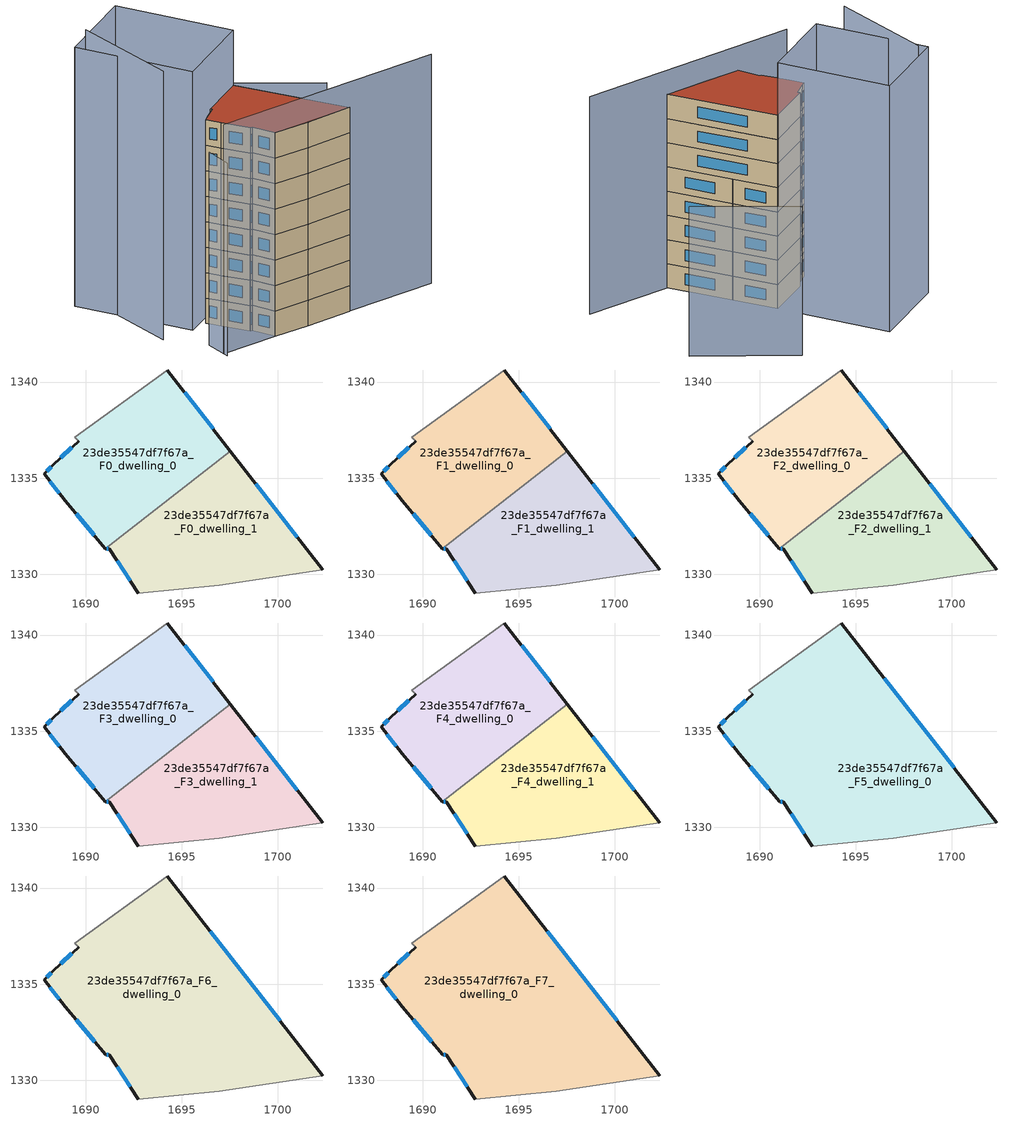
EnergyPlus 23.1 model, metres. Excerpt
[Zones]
23de35547df7f67a_F0_dwelling_0
 floor ground (EU_floor_Construction): 1694.24,1340.63 1697.54,1336.4 1691.03,1331.33 1688.94,1333.83 1687.83,1335.23 1688.33,1335.73 1689.64,1336.93 1689.44,1337.13 z0
 wall outside (EU_wall_Construction): 1689.64,1336.93 1688.33,1335.73 1687.83,1335.23 1688.94,1333.83 1691.03,1331.33 / 1697.54,1336.4 1694.24,1340.63 z0:3
 wall adiabatic (EU_wall_Construction): 1694.24,1340.63 1689.44,1337.13 1689.64,1336.93 z0:3
 wall to 23de35547df7f67a_F0_dwelling_1 (EU_wall_Construction): 1691.03,1331.33 1697.54,1336.4 z0:3
 window (EU_Window_Construction): 1689.28,1336.6 1688.69,1336.06 / 1696.63,1337.56 1695.15,1339.46 / 1689.51,1333.14 1690.45,1332.02 / 1688.14,1334.84 1688.63,1334.21 / 1688.2,1335.59 1687.97,1335.36 z0.83:2.17
23de35547df7f67a_F0_dwelling_1
 floor ground (EU_floor_Construction): 1697.54,1336.4 1702.34,1330.22 1696.94,1329.42 1692.74,1329.02 1691.24,1331.32 1691.04,1331.32 1691.03,1331.33 z0
 wall outside (EU_wall_Construction): 1691.03,1331.33 1691.04,1331.32 1691.24,1331.32 1692.74,1329.02 / 1702.34,1330.22 1697.54,1336.4 z0:3
 wall adiabatic (EU_wall_Construction): 1692.74,1329.02 1696.94,1329.42 1702.34,1330.22 z0:3
 window (EU_Window_Construction): 1701.02,1331.92 1698.86,1334.7 / 1691.65,1330.69 1692.32,1329.65 / 1691.09,1331.32 1691.18,1331.32 z0.83:2.17
23de35547df7f67a_F1_dwelling_0
 floor to 23de35547df7f67a_F0_dwelling_0 (EU_floor_Construction): 1694.24,1340.63 1697.54,1336.4 1691.03,1331.33 1688.94,1333.83 1687.83,1335.23 1688.33,1335.73 1689.64,1336.93 1689.44,1337.13 z3
 wall outside (EU_wall_Construction): 1689.64,1336.93 1688.33,1335.73 1687.83,1335.23 1688.94,1333.83 1691.03,1331.33 / 1697.54,1336.4 1694.24,1340.63 z3:6
 wall adiabatic (EU_wall_Construction): 1694.24,1340.63 1689.44,1337.13 1689.64,1336.93 z3:6
 wall to 23de35547df7f67a_F1_dwelling_1 (EU_wall_Construction): 1691.03,1331.33 1697.54,1336.4 z3:6
 window (EU_Window_Construction): 1689.28,1336.6 1688.69,1336.06 / 1696.63,1337.56 1695.15,1339.46 / 1689.51,1333.14 1690.45,1332.02 / 1688.14,1334.84 1688.63,1334.21 / 1688.2,1335.59 1687.97,1335.36 z3.83:5.17
23de35547df7f67a_F1_dwelling_1
 floor to 23de35547df7f67a_F0_dwelling_1 (EU_floor_Construction): 1697.54,1336.4 1702.34,1330.22 1696.94,1329.42 1692.74,1329.02 1691.24,1331.32 1691.04,1331.32 1691.03,1331.33 z3
 wall outside (EU_wall_Construction): 1691.03,1331.33 1691.04,1331.32 1691.24,1331.32 1692.74,1329.02 / 1702.34,1330.22 1697.54,1336.4 z3:6
 wall adiabatic (EU_wall_Construction): 1692.74,1329.02 1696.94,1329.42 1702.34,1330.22 z3:6
 window (EU_Window_Construction): 1701.02,1331.92 1698.86,1334.7 / 1691.65,1330.69 1692.32,1329.65 / 1691.09,1331.32 1691.18,1331.32 z3.83:5.17
23de35547df7f67a_F2_dwelling_0
 floor to 23de35547df7f67a_F1_dwelling_0 (EU_floor_Construction): 1694.24,1340.63 1697.54,1336.4 1691.03,1331.33 1688.94,1333.83 1687.83,1335.23 1688.33,1335.73 1689.64,1336.93 1689.44,1337.13 z6
 wall outside (EU_wall_Construction): 1689.64,1336.93 1688.33,1335.73 1687.83,1335.23 1688.94,1333.83 1691.03,1331.33 / 1697.54,1336.4 1694.24,1340.63 z6:9
 wall adiabatic (EU_wall_Construction): 1694.24,1340.63 1689.44,1337.13 1689.64,1336.93 z6:9
 wall to 23de35547df7f67a_F2_dwelling_1 (EU_wall_Construction): 1691.03,1331.33 1697.54,1336.4 z6:9
 window (EU_Window_Construction): 1689.28,1336.6 1688.69,1336.06 / 1696.63,1337.56 1695.15,1339.46 / 1689.51,1333.14 1690.45,1332.02 / 1688.14,1334.84 1688.63,1334.21 / 1688.2,1335.59 1687.97,1335.36 z6.83:8.17
23de35547df7f67a_F2_dwelling_1
 floor to 23de35547df7f67a_F1_dwelling_1 (EU_floor_Construction): 1697.54,1336.4 1702.34,1330.22 1696.94,1329.42 1692.74,1329.02 1691.24,1331.32 1691.04,1331.32 1691.03,1331.33 z6
 wall outside (EU_wall_Construction): 1691.03,1331.33 1691.04,1331.32 1691.24,1331.32 1692.74,1329.02 / 1702.34,1330.22 1697.54,1336.4 z6:9
 wall adiabatic (EU_wall_Construction): 1692.74,1329.02 1696.94,1329.42 1702.34,1330.22 z6:9
 window (EU_Window_Construction): 1701.02,1331.92 1698.86,1334.7 / 1691.65,1330.69 1692.32,1329.65 / 1691.09,1331.32 1691.18,1331.32 z6.83:8.17
23de35547df7f67a_F3_dwelling_0
 floor to 23de35547df7f67a_F2_dwelling_0 (EU_floor_Construction): 1694.24,1340.63 1697.54,1336.4 1691.03,1331.33 1688.94,1333.83 1687.83,1335.23 1688.33,1335.73 1689.64,1336.93 1689.44,1337.13 z9
 wall outside (EU_wall_Construction): 1689.64,1336.93 1688.33,1335.73 1687.83,1335.23 1688.94,1333.83 1691.03,1331.33 / 1697.54,1336.4 1694.24,1340.63 z9:12
 wall adiabatic (EU_wall_Construction): 1694.24,1340.63 1689.44,1337.13 1689.64,1336.93 z9:12
 wall to 23de35547df7f67a_F3_dwelling_1 (EU_wall_Construction): 1691.03,1331.33 1697.54,1336.4 z9:12
 window (EU_Window_Construction): 1689.28,1336.6 1688.69,1336.06 / 1696.63,1337.56 1695.15,1339.46 / 1689.51,1333.14 1690.45,1332.02 / 1688.14,1334.84 1688.63,1334.21 / 1688.2,1335.59 1687.97,1335.36 z9.83:11.17
23de35547df7f67a_F3_dwelling_1
 floor to 23de35547df7f67a_F2_dwelling_1 (EU_floor_Construction): 1697.54,1336.4 1702.34,1330.22 1696.94,1329.42 1692.74,1329.02 1691.24,1331.32 1691.04,1331.32 1691.03,1331.33 z9
 wall outside (EU_wall_Construction): 1691.03,1331.33 1691.04,1331.32 1691.24,1331.32 1692.74,1329.02 / 1702.34,1330.22 1697.54,1336.4 z9:12
 wall adiabatic (EU_wall_Construction): 1692.74,1329.02 1696.94,1329.42 1702.34,1330.22 z9:12
 window (EU_Window_Construction): 1701.02,1331.92 1698.86,1334.7 / 1691.65,1330.69 1692.32,1329.65 / 1691.09,1331.32 1691.18,1331.32 z9.83:11.17
23de35547df7f67a_F4_dwelling_0
 floor to 23de35547df7f67a_F3_dwelling_0 (EU_floor_Construction): 1694.24,1340.63 1697.54,1336.4 1691.03,1331.33 1688.94,1333.83 1687.83,1335.23 1688.33,1335.73 1689.64,1336.93 1689.44,1337.13 z12
 wall outside (EU_wall_Construction): 1689.64,1336.93 1688.33,1335.73 1687.83,1335.23 1688.94,1333.83 1691.03,1331.33 / 1697.54,1336.4 1694.24,1340.63 z12:15
 wall adiabatic (EU_wall_Construction): 1694.24,1340.63 1689.44,1337.13 1689.64,1336.93 z12:15
 wall to 23de35547df7f67a_F4_dwelling_1 (EU_wall_Construction): 1691.03,1331.33 1697.54,1336.4 z12:15
 window (EU_Window_Construction): 1689.28,1336.6 1688.69,1336.06 / 1696.63,1337.56 1695.15,1339.46 / 1689.51,1333.14 1690.45,1332.02 / 1688.14,1334.84 1688.63,1334.21 / 1688.2,1335.59 1687.97,1335.36 z12.83:14.17
23de35547df7f67a_F4_dwelling_1
 floor to 23de35547df7f67a_F3_dwelling_1 (EU_floor_Construction): 1697.54,1336.4 1702.34,1330.22 1696.94,1329.42 1692.74,1329.02 1691.24,1331.32 1691.04,1331.32 1691.03,1331.33 z12
 wall outside (EU_wall_Construction): 1691.03,1331.33 1691.04,1331.32 1691.24,1331.32 1692.74,1329.02 / 1702.34,1330.22 1697.54,1336.4 z12:15
 wall adiabatic (EU_wall_Construction): 1692.74,1329.02 1696.94,1329.42 1702.34,1330.22 z12:15
 window (EU_Window_Construction): 1701.02,1331.92 1698.86,1334.7 / 1691.65,1330.69 1692.32,1329.65 / 1691.09,1331.32 1691.18,1331.32 z12.83:14.17
23de35547df7f67a_F5_dwelling_0
 floor to 23de35547df7f67a_F4_dwelling_0 (EU_floor_Construction): 1694.24,1340.63 1697.54,1336.4 1691.03,1331.33 1688.94,1333.83 1687.83,1335.23 1688.33,1335.73 1689.64,1336.93 1689.44,1337.13 z15
 floor to 23de35547df7f67a_F4_dwelling_1 (EU_floor_Construction): 1697.54,1336.4 1702.34,1330.22 1696.94,1329.42 1692.74,1329.02 1691.24,1331.32 1691.04,1331.32 1691.03,1331.33 z15
 wall outside (EU_wall_Construction): 1689.64,1336.93 1688.33,1335.73 1687.83,1335.23 1688.94,1333.83 1691.04,1331.32 1691.24,1331.32 1692.74,1329.02 / 1702.34,1330.22 1694.24,1340.63 z15:18
 wall adiabatic (EU_wall_Construction): 1694.24,1340.63 1689.44,1337.13 1689.64,1336.93 / 1692.74,1329.02 1696.94,1329.42 1702.34,1330.22 z15:18
 window (EU_Window_Construction): 1689.51,1333.14 1690.46,1332.01 / 1688.14,1334.84 1688.63,1334.21 / 1688.2,1335.59 1687.97,1335.36 / 1689.28,1336.6 1688.69,1336.06 / 1700.11,1333.08 1696.47,1337.76 / 1691.65,1330.69 1692.32,1329.65 / 1691.09,1331.32 1691.18,1331.32 z15.83:17.17
23de35547df7f67a_F6_dwelling_0
 floor to 23de35547df7f67a_F5_dwelling_0 (EU_floor_Construction): 1694.24,1340.63 1702.34,1330.22 1696.94,1329.42 1692.74,1329.02 1691.24,1331.32 1691.04,1331.32 1688.94,1333.83 1687.83,1335.23 1688.33,1335.73 1689.64,1336.93 1689.44,1337.13 z18
 wall outside (EU_wall_Construction): 1689.64,1336.93 1688.33,1335.73 1687.83,1335.23 1688.94,1333.83 1691.04,1331.32 1691.24,1331.32 1692.74,1329.02 / 1702.34,1330.22 1694.24,1340.63 z18:21
 wall adiabatic (EU_wall_Construction): 1694.24,1340.63 1689.44,1337.13 1689.64,1336.93 / 1692.74,1329.02 1696.94,1329.42 1702.34,1330.22 z18:21
 window (EU_Window_Construction): 1689.51,1333.14 1690.46,1332.01 / 1688.14,1334.84 1688.63,1334.21 / 1688.2,1335.59 1687.97,1335.36 / 1689.28,1336.6 1688.69,1336.06 / 1700.11,1333.08 1696.47,1337.76 / 1691.65,1330.69 1692.32,1329.65 / 1691.09,1331.32 1691.18,1331.32 z18.83:20.17
23de35547df7f67a_F7_dwelling_0
 floor to 23de35547df7f67a_F6_dwelling_0 (EU_floor_Construction): 1694.24,1340.63 1702.34,1330.22 1696.94,1329.42 1692.74,1329.02 1691.24,1331.32 1691.04,1331.32 1688.94,1333.83 1687.83,1335.23 1688.33,1335.73 1689.64,1336.93 1689.44,1337.13 z21
 wall outside (EU_wall_Construction): 1689.64,1336.93 1688.33,1335.73 1687.83,1335.23 1688.94,1333.83 1691.04,1331.32 1691.24,1331.32 1692.74,1329.02 / 1702.34,1330.22 1694.24,1340.63 z21:24
 wall adiabatic (EU_wall_Construction): 1694.24,1340.63 1689.44,1337.13 1689.64,1336.93 / 1692.74,1329.02 1696.94,1329.42 1702.34,1330.22 z21:24
 window (EU_Window_Construction): 1689.51,1333.14 1690.46,1332.01 / 1688.14,1334.84 1688.63,1334.21 / 1688.2,1335.59 1687.97,1335.36 / 1689.28,1336.6 1688.69,1336.06 / 1700.11,1333.08 1696.47,1337.76 / 1691.65,1330.69 1692.32,1329.65 / 1691.09,1331.32 1691.18,1331.32 z21.83:23.17
 roof outside (EU_roof_Construction): 1702.34,1330.22 1694.24,1340.63 1689.44,1337.13 1689.64,1336.93 1688.33,1335.73 1687.83,1335.23 1688.94,1333.83 1691.04,1331.32 1691.24,1331.32 1692.74,1329.02 1696.94,1329.42 z24
shading: 1685.74,1330.74 1686.14,1327.64 z0:22.7; 1679.82,1346.52 1682.18,1334.21 z0:31.6; 1686.05,1328.23 1712.92,1331.51 z0:27; 1694.24,1340.63 1685.87,1334.53 / 1685.87,1334.53 1677.92,1345.45 / 1677.92,1345.45 1686.28,1351.55 / 1686.28,1351.55 1694.24,1340.63 z0:30.5; 1708.35,1345.62 1697.45,1351.64 z0:18.5
[Building]
EU S2 Campaign: North Axis=0; Terrain=City; Solar Distribution=FullExterior
[Site:Location]
Lyon-Bron: Latitude=45.75; Longitude=5; Time Zone=1; Elevation=198
[SizingPeriod:WeatherFileDays]
AnnualSizingPeriod: Begin Month=1; Begin Day of Month=1; End Month=12; End Day of Month=31; Day of Week for Start Day=Monday; Use Weather File Daylight Saving Period=No; Use Weather File Rain and Snow Indicators=No
[MATERIAL]
EU_InternalMass_Material: Roughness=MediumRough; Thickness=0.1; Conductivity=1; Density=1800; Specific Heat=900; Thermal Absorptance=0.9; Solar Absorptance=0.7; Visible Absorptance=0.7
[MATERIAL:NOMASS] Roughness=MediumRough; Thermal Absorptance=0.9; Solar Absorptance=0.7; Visible Absorptance=0.7
Name | Thermal Resistance
EU_wall_NoMass | 0.87146
EU_roof_NoMass | 0.842276
EU_floor_NoMass | 0.496999
[WINDOWMATERIAL:SIMPLEGLAZINGSYSTEM]
EU_Window_SimpleGlazing: UFactor=2.2525; Solar Heat Gain Coefficient=0.76; Visible Transmittance=0.76
[CONSTRUCTION]
EU_wall_Construction: EU_wall_NoMass
EU_roof_Construction: EU_roof_NoMass
EU_floor_Construction: EU_floor_NoMass
EU_Window_Construction: EU_Window_SimpleGlazing
EU_InternalMass_Construction: EU_InternalMass_Material
[ZONE] Type=1; Multiplier=1; Ceiling Height=autocalculate; Floor Area=autocalculate; Part of Total Floor Area=Yes
Name | Volume
23de35547df7f67a_F0_dwelling_0 | 134.27
23de35547df7f67a_F1_dwelling_0; 23de35547df7f67a_F2_dwelling_0; 23de35547df7f67a_F3_dwelling_0; 23de35547df7f67a_F4_dwelling_0 | 134.271
23de35547df7f67a_F5_dwelling_0 | 268.552
23de35547df7f67a_F6_dwelling_0; 23de35547df7f67a_F7_dwelling_0 | 268.553
23de35547df7f67a_F0_dwelling_1 | 134.285
23de35547df7f67a_F1_dwelling_1; 23de35547df7f67a_F2_dwelling_1; 23de35547df7f67a_F3_dwelling_1; 23de35547df7f67a_F4_dwelling_1 | 134.284
[INTERNALMASS] Construction=EU_InternalMass_Construction
Name | Zone or ZoneList | Surface Area
23de35547df7f67a_F0_dwelling_0_EU_InternalMass | 23de35547df7f67a_F0_dwelling_0 | 44.7567
23de35547df7f67a_F0_dwelling_1_EU_InternalMass | 23de35547df7f67a_F0_dwelling_1 | 44.7614
23de35547df7f67a_F1_dwelling_0_EU_InternalMass | 23de35547df7f67a_F1_dwelling_0 | 44.7567
23de35547df7f67a_F1_dwelling_1_EU_InternalMass | 23de35547df7f67a_F1_dwelling_1 | 44.7614
23de35547df7f67a_F2_dwelling_0_EU_InternalMass | 23de35547df7f67a_F2_dwelling_0 | 44.7567
23de35547df7f67a_F2_dwelling_1_EU_InternalMass | 23de35547df7f67a_F2_dwelling_1 | 44.7614
23de35547df7f67a_F3_dwelling_0_EU_InternalMass | 23de35547df7f67a_F3_dwelling_0 | 44.7567
23de35547df7f67a_F3_dwelling_1_EU_InternalMass | 23de35547df7f67a_F3_dwelling_1 | 44.7614
23de35547df7f67a_F4_dwelling_0_EU_InternalMass | 23de35547df7f67a_F4_dwelling_0 | 44.7567
23de35547df7f67a_F4_dwelling_1_EU_InternalMass | 23de35547df7f67a_F4_dwelling_1 | 44.7614
23de35547df7f67a_F5_dwelling_0_EU_InternalMass | 23de35547df7f67a_F5_dwelling_0 | 89.5173
23de35547df7f67a_F6_dwelling_0_EU_InternalMass | 23de35547df7f67a_F6_dwelling_0 | 89.5173
23de35547df7f67a_F7_dwelling_0_EU_InternalMass | 23de35547df7f67a_F7_dwelling_0 | 89.5173
[OTHEREQUIPMENT] Fuel Type=Electricity; Design Level Calculation Method=Watts/Area; Power per Zone Floor Area=1; Fraction Latent=0; Fraction Radiant=0; Fraction Lost=0; Carbon Dioxide Generation Rate=0; EndUse Subcategory=EU_Step8_InternalGains
Name | Zone or ZoneList or Space or SpaceList | Schedule
EU_Step8_InternalGain_23de35547df7f67a_F0_dwelling_0_f000 | 23de35547df7f67a_F0_dwelling_0 | EU_Step8_GainSchedule_23de35547df7f67a_F0_dwelling_0_f000
EU_Step8_InternalGain_23de35547df7f67a_F0_dwelling_1_f000 | 23de35547df7f67a_F0_dwelling_1 | EU_Step8_GainSchedule_23de35547df7f67a_F0_dwelling_1_f000
EU_Step8_InternalGain_23de35547df7f67a_F1_dwelling_0_f000 | 23de35547df7f67a_F1_dwelling_0 | EU_Step8_GainSchedule_23de35547df7f67a_F1_dwelling_0_f000
EU_Step8_InternalGain_23de35547df7f67a_F1_dwelling_1_f000 | 23de35547df7f67a_F1_dwelling_1 | EU_Step8_GainSchedule_23de35547df7f67a_F1_dwelling_1_f000
EU_Step8_InternalGain_23de35547df7f67a_F2_dwelling_0_f000 | 23de35547df7f67a_F2_dwelling_0 | EU_Step8_GainSchedule_23de35547df7f67a_F2_dwelling_0_f000
EU_Step8_InternalGain_23de35547df7f67a_F2_dwelling_1_f000 | 23de35547df7f67a_F2_dwelling_1 | EU_Step8_GainSchedule_23de35547df7f67a_F2_dwelling_1_f000
EU_Step8_InternalGain_23de35547df7f67a_F3_dwelling_0_f000 | 23de35547df7f67a_F3_dwelling_0 | EU_Step8_GainSchedule_23de35547df7f67a_F3_dwelling_0_f000
EU_Step8_InternalGain_23de35547df7f67a_F3_dwelling_1_f000 | 23de35547df7f67a_F3_dwelling_1 | EU_Step8_GainSchedule_23de35547df7f67a_F3_dwelling_1_f000
EU_Step8_InternalGain_23de35547df7f67a_F4_dwelling_0_f000 | 23de35547df7f67a_F4_dwelling_0 | EU_Step8_GainSchedule_23de35547df7f67a_F4_dwelling_0_f000
EU_Step8_InternalGain_23de35547df7f67a_F4_dwelling_1_f000 | 23de35547df7f67a_F4_dwelling_1 | EU_Step8_GainSchedule_23de35547df7f67a_F4_dwelling_1_f000
EU_Step8_InternalGain_23de35547df7f67a_F5_dwelling_0_f000 | 23de35547df7f67a_F5_dwelling_0 | EU_Step8_GainSchedule_23de35547df7f67a_F5_dwelling_0_f000
EU_Step8_InternalGain_23de35547df7f67a_F6_dwelling_0_f000 | 23de35547df7f67a_F6_dwelling_0 | EU_Step8_GainSchedule_23de35547df7f67a_F6_dwelling_0_f000
EU_Step8_InternalGain_23de35547df7f67a_F7_dwelling_0_f000 | 23de35547df7f67a_F7_dwelling_0 | EU_Step8_GainSchedule_23de35547df7f67a_F7_dwelling_0_f000
[ZONEVENTILATION:DESIGNFLOWRATE] Schedule=EU_AlwaysOn; Design Flow Rate Calculation Method=AirChanges/Hour; Air Changes per Hour=0.425; Ventilation Type=Natural; Fan Pressure Rise=0; Fan Total Efficiency=1; Constant Term Coefficient=1; Temperature Term Coefficient=0; Velocity Term Coefficient=0; Velocity Squared Term Coefficient=0; Minimum Indoor Temperature=-100; Maximum Indoor Temperature=100; Delta Temperature=-100; Minimum Outdoor Temperature=-100; Maximum Outdoor Temperature=100; Maximum Wind Speed=40
Name | Zone or ZoneList or Space or SpaceList
EU_ConstantAir_23de35547df7f67a_F0_dwelling_0 | 23de35547df7f67a_F0_dwelling_0
EU_ConstantAir_23de35547df7f67a_F0_dwelling_1 | 23de35547df7f67a_F0_dwelling_1
EU_ConstantAir_23de35547df7f67a_F1_dwelling_0 | 23de35547df7f67a_F1_dwelling_0
EU_ConstantAir_23de35547df7f67a_F1_dwelling_1 | 23de35547df7f67a_F1_dwelling_1
EU_ConstantAir_23de35547df7f67a_F2_dwelling_0 | 23de35547df7f67a_F2_dwelling_0
EU_ConstantAir_23de35547df7f67a_F2_dwelling_1 | 23de35547df7f67a_F2_dwelling_1
EU_ConstantAir_23de35547df7f67a_F3_dwelling_0 | 23de35547df7f67a_F3_dwelling_0
EU_ConstantAir_23de35547df7f67a_F3_dwelling_1 | 23de35547df7f67a_F3_dwelling_1
EU_ConstantAir_23de35547df7f67a_F4_dwelling_0 | 23de35547df7f67a_F4_dwelling_0
EU_ConstantAir_23de35547df7f67a_F4_dwelling_1 | 23de35547df7f67a_F4_dwelling_1
EU_ConstantAir_23de35547df7f67a_F5_dwelling_0 | 23de35547df7f67a_F5_dwelling_0
EU_ConstantAir_23de35547df7f67a_F6_dwelling_0 | 23de35547df7f67a_F6_dwelling_0
EU_ConstantAir_23de35547df7f67a_F7_dwelling_0 | 23de35547df7f67a_F7_dwelling_0
[HVACTEMPLATE:THERMOSTAT] Constant Heating Setpoint=20; Constant Cooling Setpoint=50
EU_HeatOnly_23de35547df7f67a_F0_dwelling_0; EU_HeatOnly_23de35547df7f67a_F0_dwelling_1; EU_HeatOnly_23de35547df7f67a_F1_dwelling_0; EU_HeatOnly_23de35547df7f67a_F1_dwelling_1; EU_HeatOnly_23de35547df7f67a_F2_dwelling_0; EU_HeatOnly_23de35547df7f67a_F2_dwelling_1; EU_HeatOnly_23de35547df7f67a_F3_dwelling_0; EU_HeatOnly_23de35547df7f67a_F3_dwelling_1; EU_HeatOnly_23de35547df7f67a_F4_dwelling_0; EU_HeatOnly_23de35547df7f67a_F4_dwelling_1; EU_HeatOnly_23de35547df7f67a_F5_dwelling_0; EU_HeatOnly_23de35547df7f67a_F6_dwelling_0; EU_HeatOnly_23de35547df7f67a_F7_dwelling_0
[HVACTEMPLATE:ZONE:IDEALLOADSAIRSYSTEM] System Availability Schedule=EU_AlwaysOn; Maximum Heating Supply Air Temperature=50; Minimum Cooling Supply Air Temperature=13; Maximum Heating Supply Air Humidity Ratio=0.0156; Minimum Cooling Supply Air Humidity Ratio=0.0077; Heating Limit=NoLimit; Cooling Limit=NoLimit; Heating Availability Schedule=EU_AlwaysOn; Cooling Availability Schedule=EU_CoolingOff; Dehumidification Control Type=ConstantSensibleHeatRatio; Cooling Sensible Heat Ratio=0.7; Dehumidification Setpoint=60; Humidification Control Type=None; Humidification Setpoint=30; Outdoor Air Method=None; Outdoor Air Flow Rate per Person=0.00944; Outdoor Air Flow Rate per Zone Floor Area=0; Outdoor Air Flow Rate per Zone=0; Demand Controlled Ventilation Type=None; Outdoor Air Economizer Type=NoEconomizer; Heat Recovery Type=None; Sensible Heat Recovery Effectiveness=0.7; Latent Heat Recovery Effectiveness=0.65
Name | Template Thermostat
23de35547df7f67a_F0_dwelling_0 | EU_HeatOnly_23de35547df7f67a_F0_dwelling_0
23de35547df7f67a_F0_dwelling_1 | EU_HeatOnly_23de35547df7f67a_F0_dwelling_1
23de35547df7f67a_F1_dwelling_0 | EU_HeatOnly_23de35547df7f67a_F1_dwelling_0
23de35547df7f67a_F1_dwelling_1 | EU_HeatOnly_23de35547df7f67a_F1_dwelling_1
23de35547df7f67a_F2_dwelling_0 | EU_HeatOnly_23de35547df7f67a_F2_dwelling_0
23de35547df7f67a_F2_dwelling_1 | EU_HeatOnly_23de35547df7f67a_F2_dwelling_1
23de35547df7f67a_F3_dwelling_0 | EU_HeatOnly_23de35547df7f67a_F3_dwelling_0
23de35547df7f67a_F3_dwelling_1 | EU_HeatOnly_23de35547df7f67a_F3_dwelling_1
23de35547df7f67a_F4_dwelling_0 | EU_HeatOnly_23de35547df7f67a_F4_dwelling_0
23de35547df7f67a_F4_dwelling_1 | EU_HeatOnly_23de35547df7f67a_F4_dwelling_1
23de35547df7f67a_F5_dwelling_0 | EU_HeatOnly_23de35547df7f67a_F5_dwelling_0
23de35547df7f67a_F6_dwelling_0 | EU_HeatOnly_23de35547df7f67a_F6_dwelling_0
23de35547df7f67a_F7_dwelling_0 | EU_HeatOnly_23de35547df7f67a_F7_dwelling_0
[SIZING:ZONE] Zone Cooling Design Supply Air Temperature Input Method=SupplyAirTemperature; Zone Cooling Design Supply Air Temperature=13; Zone Heating Design Supply Air Temperature Input Method=SupplyAirTemperature; Zone Heating Design Supply Air Temperature=50; Zone Cooling Design Supply Air Humidity Ratio=0.008; Zone Heating Design Supply Air Humidity Ratio=0.008; Cooling Design Air Flow Method=DesignDay; Cooling Design Air Flow Rate=0; Cooling Minimum Air Flow per Zone Floor Area=0.000762; Cooling Minimum Air Flow=0; Cooling Minimum Air Flow Fraction=0.2; Heating Design Air Flow Method=DesignDay; Heating Design Air Flow Rate=0; Heating Maximum Air Flow per Zone Floor Area=0.002032; Heating Maximum Air Flow=0.141576; Heating Maximum Air Flow Fraction=0.3; Account for Dedicated Outdoor Air System=No; Dedicated Outdoor Air System Control Strategy=NeutralSupplyAir; Dedicated Outdoor Air Low Setpoint Temperature for Design=autosize; Dedicated Outdoor Air High Setpoint Temperature for Design=autosize; Zone Load Sizing Method=Sensible Load Only No Latent Load; Zone Latent Cooling Design Supply Air Humidity Ratio Input Method=HumidityRatioDifference; Zone Cooling Design Supply Air Humidity Ratio Difference=0.005; Zone Latent Heating Design Supply Air Humidity Ratio Input Method=HumidityRatioDifference; Zone Humidification Design Supply Air Humidity Ratio Difference=0.005
23de35547df7f67a_F0_dwelling_0; 23de35547df7f67a_F0_dwelling_1; 23de35547df7f67a_F1_dwelling_0; 23de35547df7f67a_F1_dwelling_1; 23de35547df7f67a_F2_dwelling_0; 23de35547df7f67a_F2_dwelling_1; 23de35547df7f67a_F3_dwelling_0; 23de35547df7f67a_F3_dwelling_1; 23de35547df7f67a_F4_dwelling_0; 23de35547df7f67a_F4_dwelling_1; 23de35547df7f67a_F5_dwelling_0; 23de35547df7f67a_F6_dwelling_0; 23de35547df7f67a_F7_dwelling_0
[SCHEDULE:CONSTANT]
Name | Hourly Value
EU_AlwaysOn | 1
EU_CoolingOff | 0
[SCHEDULE:FILE] Column Number=1; Rows to Skip at Top=0; Number of Hours of Data=8760; Column Separator=Comma; Interpolate to Timestep=No; Minutes per Item=60; Adjust Schedule for Daylight Savings=Yes
Name | File
EU_Step8_GainSchedule_23de35547df7f67a_F0_dwelling_0_f000 | ../../schedules/23de35547df7f67a/23de35547df7f67a_F0_dwelling_0_f000_gain.csv
EU_Step8_GainSchedule_23de35547df7f67a_F0_dwelling_1_f000 | ../../schedules/23de35547df7f67a/23de35547df7f67a_F0_dwelling_1_f000_gain.csv
EU_Step8_GainSchedule_23de35547df7f67a_F1_dwelling_0_f000 | ../../schedules/23de35547df7f67a/23de35547df7f67a_F1_dwelling_0_f000_gain.csv
EU_Step8_GainSchedule_23de35547df7f67a_F1_dwelling_1_f000 | ../../schedules/23de35547df7f67a/23de35547df7f67a_F1_dwelling_1_f000_gain.csv
EU_Step8_GainSchedule_23de35547df7f67a_F2_dwelling_0_f000 | ../../schedules/23de35547df7f67a/23de35547df7f67a_F2_dwelling_0_f000_gain.csv
EU_Step8_GainSchedule_23de35547df7f67a_F2_dwelling_1_f000 | ../../schedules/23de35547df7f67a/23de35547df7f67a_F2_dwelling_1_f000_gain.csv
EU_Step8_GainSchedule_23de35547df7f67a_F3_dwelling_0_f000 | ../../schedules/23de35547df7f67a/23de35547df7f67a_F3_dwelling_0_f000_gain.csv
EU_Step8_GainSchedule_23de35547df7f67a_F3_dwelling_1_f000 | ../../schedules/23de35547df7f67a/23de35547df7f67a_F3_dwelling_1_f000_gain.csv
EU_Step8_GainSchedule_23de35547df7f67a_F4_dwelling_0_f000 | ../../schedules/23de35547df7f67a/23de35547df7f67a_F4_dwelling_0_f000_gain.csv
EU_Step8_GainSchedule_23de35547df7f67a_F4_dwelling_1_f000 | ../../schedules/23de35547df7f67a/23de35547df7f67a_F4_dwelling_1_f000_gain.csv
EU_Step8_GainSchedule_23de35547df7f67a_F5_dwelling_0_f000 | ../../schedules/23de35547df7f67a/23de35547df7f67a_F5_dwelling_0_f000_gain.csv
EU_Step8_GainSchedule_23de35547df7f67a_F6_dwelling_0_f000 | ../../schedules/23de35547df7f67a/23de35547df7f67a_F6_dwelling_0_f000_gain.csv
EU_Step8_GainSchedule_23de35547df7f67a_F7_dwelling_0_f000 | ../../schedules/23de35547df7f67a/23de35547df7f67a_F7_dwelling_0_f000_gain.csv
